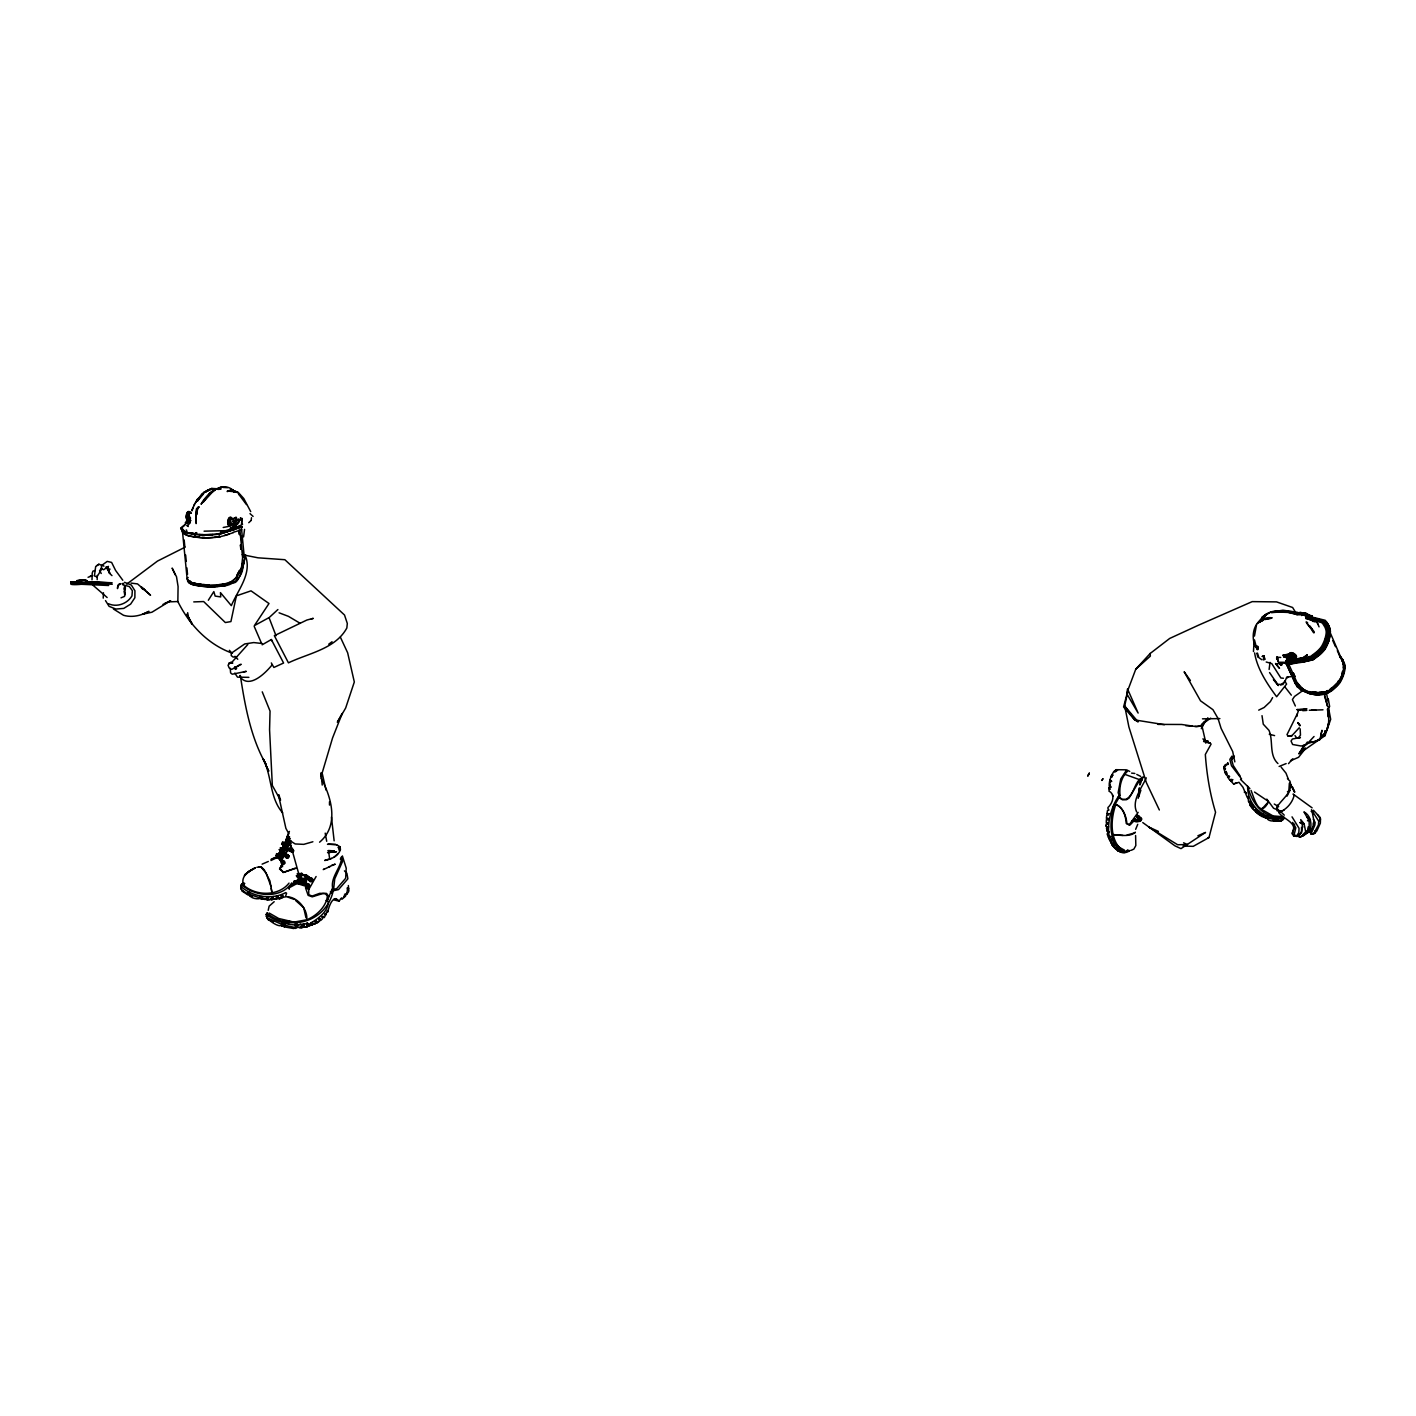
<?xml version="1.0" encoding="UTF-8"?>
<svg xmlns="http://www.w3.org/2000/svg" width="1416" height="1416" viewBox="0 0 1416 1416"><rect width="100%" height="100%" fill="white"/><g stroke="black" fill="none" stroke-linecap="round" stroke-linejoin="round"><path stroke-width="1.5" d="M1109.578 788.854L1108.94 791.101C1115.897 794.553 1112.392 803.438 1107.967 807.509C1107.082 808.766 1110.852 810.625 1107.507 810.412L1106.976 813.669L1108.392 813.775L1108.268 815.138L1106.763 815.085L1106.374 818.324L1108.091 818.377L1108.108 819.758L1107.878 818.377M1313.428 658.635L1313.092 657.891M1301.534 827.174L1301.534 831.227L1299.622 835.051L1293.746 836.254L1291.941 833.121C1299.109 823.068 1282.914 819.174 1278.807 812.448L1278.825 810.802M233.481 582.773C243.34 584.011 249.517 527.903 242.295 571.055C239.499 579.64 231.852 585.18 223.657 586.029M181.991 530.54L182.841 531A35.931 10.514 -5 0 0 186.416 532.859L187.337 533.089A46.87 13.717 -5 0 0 194.081 534.363L194.293 534.381A47.17 13.806 -5 0 0 203.355 535.213A35.931 10.514 -5 0 0 211.356 534.965L220.188 534.115L242.154 526.964L239.393 526.062L236.189 527.195M234.649 521.265L235.357 519.867L235.569 522.132M241.64 523.672L241.853 518.398L241.64 523.672L242.614 524.203L239.162 526.026M225.002 584.135L223.498 584.312L231.781 581.569L235.852 578.188L241.357 568.683L242.614 557.78L239.941 530.54M1280.772 685.061L1285.002 681.468L1286.719 677.096L1290.949 676.653M219.25 535.514L219.144 535.69M1263.833 815.988L1261.904 816.466L1261.479 815.333C1261.585 812.66 1264.346 814.023 1262.576 815.846L1265.745 818.324L1266.329 815.952L1267.993 816.023M288.386 837.883L285.961 839.423L286.315 849.671L290.209 851.211L292.864 850.237M1256.488 648.369L1256.523 646.422M232.401 653.254C207.692 644.404 189.319 624.615 177.85 601.535L178.08 586.525L176.504 576.737L172.132 568.082L175.265 574.861M1108.976 789.084L1110.073 789.261L1108.994 787.845L1110.321 784.623L1109.153 784.375L1109.56 781.685C1110.994 782.818 1111.684 779.809 1109.896 780.163L1111.224 775.986L1113.171 775.154L1111.949 774.729L1113.879 771.401L1117.79 769.844L1116.162 769.702L1115.737 771.118M1306.03 615.093L1306.472 615.376A6.938 4.106 18.5 0 1 1307.588 616.279A2.655 1.575 18.5 0 1 1308.065 617.907L1307.853 618.084A2.035 1.204 18.5 0 1 1306.154 618.137L1305.393 615.995A2.159 1.274 18.5 0 0 1304.065 615.146L1302.065 615.146M1129.154 851.105C1117.012 858.22 1114.445 838.414 1108.126 835.847C1104.604 832.484 1112.569 831.776 1107.312 831.528L1106.569 828.466C1111.613 827.67 1104.197 827.475 1106.25 824.041L1108.321 823.988L1108.179 822.625L1106.285 822.625L1106.338 819.758L1107.861 819.758M1257.727 649.749L1257.797 646.333L1257.868 649.236M293.926 883.195C294.316 886.628 297.307 878.858 294.687 881.212M284.51 843.139L285.218 842.166L284.793 843.193M1257.054 649.537L1257.142 646.103L1257.196 649.024M287.802 850.821L279.66 850.025L281.43 849.529L279.571 853.317L280.669 859.211L282.74 861.512M285.678 895.992L286.598 893.195M240.755 519.584L238.561 520.84M322.228 785.066L321.096 773.384M289.023 883.106C278.704 896.363 255.889 896.257 243.676 885.248L244.579 883.425L241.817 883.761L240.809 886.416C252.597 896.877 271.553 900.275 285.731 892.593M299.201 876.345L299.661 875.371L296.758 881.903L288.634 886.894L289.289 889.177L289.306 887.726L297.803 883.106L299.272 879.761M306.989 926.524L300.935 927.745L306.989 926.524L307.732 923.143M311.839 880.115L310.847 878.451L311.927 880.133M103.226 598.136L103.457 592.755M286.882 846.432L286.722 849.671L292.669 850.839M304.529 926.33L305.927 927.321C309.962 926.967 308.759 920.896 304.706 924.276C291.2 926.967 276.934 921.851 265.73 914.453L266.58 914.293M196.505 514.822L197.621 508.167M235.286 521.247L235.392 520.504M1137.455 817.333C1135.526 816.289 1141.101 816.749 1137.367 815.386L1136.605 816.82L1140.376 819.067M97.173 579.657L97.244 575.445M281.164 897.744L276.421 898.788L281.164 897.744L281.288 895.585M1141.19 780.694L1142.411 779.756L1139.597 780.358L1129.048 798.111L1126.481 799.704L1122.499 799.81L1118.109 796.978C1110.427 808.253 1107.153 824.643 1109.117 835.741L1109.454 836.98L1110.622 836.236M1254.629 652.9C1257.107 668.706 1267.214 684.034 1276.648 696.743L1286.595 684.07L1285.002 681.468M250.26 895.461L242.331 890.522L240.667 888.629L241.587 886.133M1138.588 794.818L1138.871 796.181M1138.712 795.102L1139.314 787.774M1313.287 822.944L1313.021 828.165L1311.074 830.856L1302.189 835.847M282.616 897.655L282.757 895.213M287.696 837.298L287.094 838.785L288.209 838.254M1289.374 783.119L1288.719 792.73L1287.073 796.093M288.032 842.874L288.262 839.546M1327.252 640.935L1328.81 640.634L1327.164 641.023M290.333 838.697L287.2 836.183L288.492 837.635M1138.765 794.305L1139.066 788.977M1314.862 831.05L1314.703 833.369L1311.004 834.077L1309.216 829.971M276.403 898.417L271.447 899.762L276.403 898.417L276.616 895.992L278.156 895.744L277.961 898.063M1327.925 639.519L1327.765 640.952L1328.81 640.634M125.404 587.463L124.537 596.384L121.015 597.835M341.699 857.052C341.203 867.866 330.689 876.557 332.583 887.903L327.308 900.682L328.335 902.187C327.662 913.886 314.458 920.453 308.369 924.79L307.042 925.179L308.369 924.79M1321.907 622.297L1324.845 626.969A33.347 23.382 -25.3 0 1 1326.155 631.147L1326.208 632.793A44.515 31.205 -25.3 0 1 1324.757 639.395L1324.703 639.572A44.515 31.205 -25.3 0 1 1321.712 646.156L1320.562 647.802A33.347 23.382 -25.3 0 1 1316.438 651.997L1310.791 656.298L1295.782 659.413M1311.446 809.704L1318.721 821.209L1318.42 824.926L1313.694 833.635M1299.587 686.247L1297.251 682.795L1303.021 689.096L1307.888 691.521L1322.066 692.884L1329.677 690.212L1339.501 680.6L1342.97 672.618L1344.085 664.918L1330.067 632.368M1336.332 685.255A34.497 24.178 -25.3 0 0 1337.925 683.486L1342.704 674.777L1344.669 665.768L1342.722 659.537L1339.501 655.643L1343.147 660.387M287.891 837.493L287.961 844.98L286.315 849.671L288.545 845.246M1254.452 636.12L1256.505 624.845M1257.514 653.201L1258.895 657.661L1261.904 659.785M280.138 853.565L281.43 849.529L282.51 857.848C281.164 863.176 274.739 851.529 278.492 854.662L276.492 853.618L284.687 863.176M1114.923 772.269L1115.312 770.339L1116.569 771.419L1115.259 770.463M1284.825 657.272C1282.648 655.413 1292.702 655.449 1297.463 660.599L1296.861 662.44L1292.33 658.334L1283.905 656.812L1291.303 659.555L1292.33 658.334M1298.472 613.535L1306.915 614.863L1311.818 617.801L1312.207 615.978L1300.313 612.278L1298.702 612.862M1136.889 816.908L1137.367 815.386M273.288 921.745L267.943 919.497L266.35 916.063L267.022 917.763C269.677 921.373 281.607 929.604 282.315 923.586L284.457 923.869M293.254 850.467L291.997 851.777M293.643 850.414L293.254 851.6M251.234 519.884L251.482 517.725M272.969 899.072L273.146 897.549L269.943 899.797L266.633 899.797L271.483 899.125M1283.604 818.714L1281.657 820.678L1274.418 820.572M235.162 525.531C242.189 522.911 239.339 513.601 234.578 524.203L233.941 529.655L231.976 529.549C231.286 526.522 238.808 516.398 238.578 520.203M196.612 514.716L197.638 508.556M1277.391 820.218L1277.763 819.386L1276.135 820.023C1273.957 822.271 1265.072 820.607 1267.426 816.501M303.962 923.887L303.537 927.215C305.537 923.427 301.378 922.719 301.891 926.896L299.325 927.94M271.677 897.567L273.235 896.452M243.57 536.912L244.543 529.389M1107.825 835.652L1108.126 835.847M1269.108 669.449L1270.046 662.387M125.121 592.879L124.803 594.968L124.024 591.003M195.496 536.027L195.532 535.974M295.307 923.462L295.59 927.622L293.714 928.542L284.138 926.843L285.767 922.418M194.842 535.797L195.32 535.319M230.224 668.387L230.613 672.919L232.242 674.211L246.26 671.361L243.499 671.927M268.208 910.311L269.146 906.151L274.191 901.709M287.696 857.901C290.457 853.742 287.147 858.361 287.714 855.264M249.729 892.027L247.676 893.496M268.031 899.125C269.925 896.24 265.907 895.885 266.527 898.948L261.341 899.284L260.119 896.47M1135.667 829.316L1137.738 824.307M261.341 899.284L262.19 898.487C263.765 895.885 260.119 895.939 260.385 898.293C257.606 899.744 248.278 898.098 249.446 893.195L247.871 892.381M242.702 566.966L243.464 563.072M1320.898 735.435L1321.96 730.284L1319.907 739.754L1307.623 743.559M298.086 875.672L297.236 877.283L297.944 875.973M1290.348 654.581L1291.091 653.466L1293.109 653.873M1297.109 709.558L1306.95 708.885L1297.888 710.407L1297.109 709.558L1298.561 710.106L1296.631 716.425L1297.233 713.965L1287.002 734.639L1288.277 736.143L1291.958 735.63L1299.251 727.736M262.208 898.47L266.527 898.948M228.472 583.091C236.065 580.1 241.446 571.108 242.525 563.232M306.529 881.938L305.555 887.85L308.139 895.372L312.228 896.841L322.883 893.514L325.591 893.708L327.361 896.24C326.158 907.656 314.83 916.665 306.759 919.763C308.281 906.718 291.271 890.399 279.218 899.337M1127.844 691.185L1124.693 706.053L1128.906 726.992L1146.411 782.712L1159.35 809.987M293.289 849.688C290.014 854.786 291.714 846.202 292.139 851.016M1314.597 657.75L1312.951 657.944L1313.765 658.458M281.979 925.798L282.935 921.568M285.112 843.334L282.492 842.237L281.625 844.29L291.218 845.653L287.501 844.786M310.033 880.398L303.59 875.265L296.422 875.849L297.732 876.752L296.988 876.097L302.068 875.654M1254.151 640.722L1253.461 651.555M311.095 881.018L311.856 880.416M312.086 879.495L311.555 881.23L309.608 880.186L311.29 878.84L312.263 879.69L305.803 874.734M288.05 839.281L286.545 838.538L287.2 836.183M295.165 928.471C297.537 928.542 299.183 923.179 296.121 923.887M1183.086 846.06L1193.228 846.343L1208.998 837.546L1215.565 812.253C1209.883 793.686 1206.697 773.986 1205.335 754.462L1211.158 743.966M1127.773 691.043L1123.578 706.991L1134.676 719.912L1138.145 721.894L1124.693 706.053L1134.676 719.912L1164.377 724.691M1321.393 735.931C1330.385 730.55 1329.146 717.983 1327.659 709.044L1329.642 706.513L1328.261 698.849M281.395 848.821L284.05 848.485L284.085 852.237L288.758 855.901L287.289 857.636L282.793 854.06L282.899 845.741L284.315 844.131L284.563 852.467L288.245 855.583L287.802 857.972A1.876 1.859 72.1 0 0 289.023 856.22L286.351 854.344A1.876 1.859 72 0 0 285.147 856.078L285.289 856.822A2.018 2 72.1 0 0 287.059 858.078L285.342 856.379M1137.968 816.005L1137.19 817.298L1140.163 818.607M1277.781 804.961L1277.126 810.819L1281.232 811.35L1278.807 812.448C1286.259 809.828 1292.348 802.978 1294.171 795.279L1293.091 794.057L1312.119 807.863M1296.667 662.334L1291.127 659.962M1291.303 659.555L1287.303 657.838M1326.597 730.762L1328.491 723.647C1327.465 731.807 1321.659 739.418 1313.729 741.984L1310.384 741.435M304.812 884.168L299.626 879.07L299.36 875.212L305.821 882.345L305.219 884.345L305.413 882.168L302.086 878.787M289.537 836.573L287.165 838.945M187.355 514.486L187.832 513.636A2.956 1.735 -82.1 0 1 188.77 512.273A2.106 1.239 -82.1 0 1 189.815 512.256L191.355 513.335L189.762 512.751A2.62 1.54 -82.1 0 0 187.886 511.742A3.398 2 -82.1 0 0 186.576 514.026A8.408 4.938 -82.1 0 0 186.186 515.884A4.124 2.425 -82.1 0 0 186.965 519.69A3.487 2.053 -82.1 0 0 189.567 518.681A2.195 1.292 -82.1 0 0 190.541 517.973M228.932 520.256L230.277 518.504M229.746 524.54L229.675 524.451A2.938 1.735 -82.1 0 1 229.25 521.885A7.222 4.248 -82.1 0 1 229.587 520.274L229.764 519.725M229.746 520.38L230.206 518.946M344.424 870.875L346.902 873.265L347.876 878.823L338.495 889.602L333.238 890.753C326.406 921.391 291.218 932.525 266.704 913.001L267.465 912.736M1138.145 798.305L1140.871 790.216M1291.392 658.475A2.195 1.292 18.5 0 1 1288.861 657.307L1283.763 656.882L1283.02 655.236L1289.427 653.909A2.62 1.558 18.5 0 1 1291.516 652.67A3.398 2.018 18.5 0 1 1294.259 653.75A8.408 4.974 18.5 0 1 1295.605 654.829A4.124 2.443 18.5 0 1 1296.206 657.555A3.487 2.071 18.5 0 1 1293.569 658.051M1294.454 662.086L1285.445 663.485L1286.153 660.546L1290.312 659.945M1285.445 663.485L1286.153 660.546M1283.02 655.236L1288.595 654.457M1301.64 615.553L1302.738 614.225A2.62 1.558 18.5 0 1 1304.826 612.986A3.398 2.018 18.5 0 1 1307.552 614.066A8.408 4.974 18.5 0 1 1308.915 615.146A4.124 2.443 18.5 0 1 1309.517 617.872A3.487 2.071 18.5 0 1 1307.517 618.438M1297.233 662.369L1286.719 664.847L1286.861 663.768M1304.136 614.314L1304.154 613.889M1288.808 664.547L1289.179 663.414M1292.312 658.263L1292.33 654.918A2.159 1.274 18.5 0 0 1291.02 654.05L1288.436 655.059M1290.666 654.599L1293.162 655.059A6.938 4.106 18.5 0 1 1294.277 655.962A2.655 1.575 18.5 0 1 1294.755 657.59L1294.543 657.75A2.035 1.204 18.5 0 1 1292.843 657.82L1293.056 657.042A2.035 1.204 18.5 0 0 1294.79 656.989L1295.021 656.812A2.655 1.575 18.5 0 0 1294.543 655.183A6.938 4.106 18.5 0 0 1293.428 654.298M1306.101 618.119L1305.64 615.234A2.159 1.274 18.5 0 0 1304.331 614.367L1302.49 615.004A2.62 1.558 18.5 0 1 1304.578 613.748A3.398 2.018 18.5 0 1 1307.304 614.827A8.408 4.974 18.5 0 1 1308.649 615.925A4.124 2.443 18.5 0 1 1309.269 618.633A3.487 2.071 18.5 0 1 1307.853 619.181M1301.552 689.645L1295.074 683.273L1285.763 662.529L1290.755 661.803M1311.216 693.521C1317.358 696.973 1329.128 694.336 1334.739 688.176A35.046 24.568 -25.3 0 0 1339.89 682.795A46.392 32.515 -25.3 0 0 1343.572 674.954L1343.625 674.759A46.392 32.515 -25.3 0 0 1345.2 666.936A34.639 24.284 -25.3 0 0 1344.05 662.423L1340.386 656.599M1328.668 641.448L1327.305 641.536M1341.713 673.786L1341.766 673.609A45.471 31.878 -25.3 0 0 1342.35 671.68M1343.111 674.954L1343.182 674.777A46.108 32.32 -25.3 0 0 1344.226 670.865M1292.489 834.254L1294.56 824.2M192.027 510.875L193.302 507.158M324.689 860.521C330.831 859.335 338.247 856.273 340.336 849.848L340.212 846.874L336.689 844.786M1290.967 660.529L1291.463 658.989M191.656 510.433L197.107 499.512L203.214 494.025L197.16 500.556L201.904 493.83L205.072 491.653M1304.402 744.674L1298.985 753.701L1325.004 735.683L1330.686 719.31L1328.314 706.779M188.31 517.778L185.39 522.929L187.124 523.318L189.018 517.884M1139.862 784.73L1140.623 782.676L1139.083 781.278L1140.924 781.243M1139.986 784.73L1140.712 782.676M1127.897 849.777L1124.817 852.467L1121.879 852.538L1118.003 850.821L1117.843 849.37M1140.446 821.156L1136.977 821.864C1130.711 821.722 1136.375 816.413 1135.933 820.501C1131.331 821.386 1134.57 816.997 1137.756 820.749L1141.721 818.89M1133.809 820.307L1134.145 818.855M297.449 876.61L298.28 875.088M298.298 876.982L296.422 875.849M298.688 874.522L297.749 873.991L302.351 873.619M1128.287 689.061L1135.756 669.219L1150.146 653.502L1169.705 638.439L1198.644 625.129L1252.204 601.623L1276.524 601.889L1292.631 607.499L1295.994 613.075M1305.818 616.19L1307.145 614.172M299.555 876.345L299.36 875.212L299.944 879.194L305.219 884.345M1088.408 774.8L1089.329 773.189L1087.877 775.95L1089.329 773.189M1225.53 766.215L1223.849 768.198L1225.141 772.87L1227.3 774.269M1202.874 725.665L1201.281 728.727M286.793 844.025L278.545 856.857L270.969 860.521M1140.553 819.528L1136.8 821.369L1133.774 819.864M241.251 571.533L242.313 568.913M1292.79 657.803L1292.082 655.679A2.159 1.274 18.5 0 0 1290.755 654.829L1289.179 654.688A2.62 1.558 18.5 0 1 1291.268 653.431A3.398 2.018 18.5 0 1 1293.994 654.511A8.408 4.974 18.5 0 1 1295.339 655.608A4.124 2.443 18.5 0 1 1295.959 658.316A3.487 2.071 18.5 0 1 1293.304 658.829M1120.64 851.299L1122.003 850.609C1107.383 840.803 1110.339 819.457 1113.967 804.589L1115.808 804.5C1110.622 819.368 1109.507 838.962 1122.003 850.609L1124.693 851.6L1130.233 850.485M1293.02 661.626L1293.428 660.599M1326.155 644.528L1326.562 643.572M284.315 844.131L283.271 854.308L287.289 857.636L286.386 857.069M193.921 505.3L194.381 504.255M234.578 524.203L236.366 526.823L233.941 529.69L234.578 528.292M287.979 856.202L286.988 857.441L286.74 855.317M1304.154 614.296L1305.481 613.995M239.57 570.312L237.091 575.002L239.746 570.383M1127.331 771.437C1121.153 777.242 1118.994 787.367 1120.091 795.526L1118.764 796.518L1121.915 799.261L1125.968 799.279C1134.977 794.677 1133.756 781.26 1143.119 776.942M190.204 512.964L189.602 513.548A2.159 1.274 -82.1 0 0 189.124 515.105L190.363 518.769A3.487 2.053 -82.1 0 1 187.779 519.796A4.124 2.425 -82.1 0 1 186.983 516.008A7.222 4.248 -82.1 0 1 187.195 514.397L188.505 512.663L188.328 514.079M236.596 519.884L232.613 521.3L236.596 519.884L236.366 517.46L232.932 519.106L231.339 518.521A2.62 1.54 -82.1 0 0 229.445 517.513A3.398 2 -82.1 0 0 228.153 519.796A8.408 4.938 -82.1 0 0 227.764 521.654A4.124 2.425 -82.1 0 0 228.542 525.46A3.487 2.053 -82.1 0 0 231.144 524.451L231.18 524.327A2.195 1.292 -82.1 0 0 232.348 523.371M233.428 521.407L233.481 522.044A2.195 1.292 -82.1 0 1 232.047 524.451L231.941 524.557A3.487 2.053 -82.1 0 1 229.357 525.566A4.124 2.425 -82.1 0 1 228.56 521.778A8.408 4.938 -82.1 0 1 228.967 519.902A3.398 2 -82.1 0 1 230.259 517.636A2.62 1.54 -82.1 0 1 232.136 518.645L232.932 519.106M311.237 881.177L311.768 879.177M297.838 875L297.325 876.309M1119.472 796.854L1115.224 804.058C1123.065 807.226 1126.251 815.899 1126.924 823.74L1129.083 824.979L1138.128 812.377M187.514 513.973L188.824 513.194M229.091 519.743L232.153 518.628L230.366 518.557M330.37 891.779L331.132 892.399L333.734 888.133L334.725 878.858L342.424 861.742L342.371 855.919L346.23 868.203L345.646 878.309L336.778 888.54L332.3 889.921L331.733 893.195M279.943 850.237L281.306 850.874M296.033 868.274L283.642 872.309L280.049 868.84L282.28 864.132M277.394 855.317L279.111 853.122L285.271 853.99L284.12 855.618L277.394 855.317L283.554 855.317L285.271 853.99L280.74 853.423M277.961 855.583L279.571 853.317M280.049 868.84L282.421 863.902L281.572 860.078L288.085 849.848M287.784 841.069L284.138 848.432L283.696 843.812M1261.904 816.466L1259.62 815.085L1259.125 811.368M298.564 873.176L287.784 834.661L289.43 831.404M285.731 856.698L285.855 856.645M1260.753 814.076L1258.612 814.43L1258.7 812.147L1259.638 812.855M240.773 886.611L241.357 887.708M1138.004 816.076L1139.101 817.12M301.874 873.442L297.165 873.743L298.05 875.46M304.157 880.469L306.953 879.619L307.892 877.814L301.519 880.964L294.528 881.389L295.749 882.433M1324.757 647.413L1325.252 646.457M1247.885 797.757L1247.921 796.411L1248.54 801.421L1250.417 801.739M340.318 859.158L341.398 856.963M282.209 848.963L281.094 848.149M1258.612 814.43L1256.523 812.589L1256.027 808.837L1255.603 811.704L1257.727 811.492M1272.595 697.61L1270.347 701.646L1264.116 707.504L1258.7 710.142M337.291 722.213L342.212 713.469L332.548 737.984L321.131 776.428L320.812 773.065M316.104 876.522L308.723 889.567L308.759 894.682L312.122 896.08L319.662 893.337L326.547 893.408L328.583 896.204L327.308 900.682L326.123 900.434M309.697 879.973L311.609 881.018M337.911 721.399L345.663 708L354.319 681.981L347.646 652.776L340.371 637.147M282.404 861.884L283.395 863.335L282.988 861.601M1292.295 657.697L1293.056 657.042A2.319 1.381 18.5 0 0 1295.003 657.148L1295.286 656.918A2.938 1.735 18.5 0 0 1294.737 655.112M1252.558 805.173L1249.974 805.014L1251.001 803.403L1250.593 805.934L1252.098 808.412L1253.054 806.589M1255.603 811.704L1253.018 808.943L1253.921 807.439M1240.133 776.039L1233.247 765.525L1231.601 759.613L1233.354 756.693M1113.489 845.051L1112.799 844.184L1113.896 844.538M292.528 849.582L287.466 848.202L291.802 849.423M1134.57 820.271L1130.074 824.944L1126.251 823.404C1125.649 816.058 1123.401 807.474 1115.808 804.5M1278.807 812.448L1283.993 810.147M1146.287 777.862C1141.738 787.986 1131.402 800.589 1136.659 811.987M1137.738 817.298L1137.083 816.413M208.329 600.26L213.834 591.605L215.143 596.083L220.719 596.933L220.453 592.614L231.339 605.659C237.658 590.437 251.747 574.276 245.818 556.966L242.225 554.683M199.32 498.131L197.479 501.016L204.205 492.786M189.443 513.105L188.806 513.424A2.159 1.274 -82.1 0 0 188.328 514.981L188.753 518.061A2.035 1.204 -82.1 0 1 187.638 518.504L187.461 518.398A2.655 1.558 -82.1 0 1 187.018 516.026A8.408 4.938 -82.1 0 1 187.39 514.132A3.398 2 -82.1 0 1 188.682 511.866A2.62 1.54 -82.1 0 1 190.558 512.875L188.487 513.707M186.859 516.008A2.938 1.735 -82.1 0 0 187.301 518.575L187.567 518.787A2.319 1.363 -82.1 0 0 188.859 518.274L188.788 518.026M190.098 518.61L189.903 518.911A3.027 1.788 -82.1 0 1 187.939 519.389L187.797 519.23A3.646 2.142 -82.1 0 1 187.248 516.043A7.947 4.673 -82.1 0 1 187.638 514.274M231.251 524.327L230.666 524.575A3.027 1.788 -82.1 0 1 228.702 525.053L228.578 524.894A3.646 2.142 -82.1 0 1 228.029 521.707A7.947 4.673 -82.1 0 1 228.401 519.938L228.596 519.283A2.956 1.735 -82.1 0 1 229.551 517.937A2.106 1.239 -82.1 0 1 230.578 517.92L231.268 519.159M230.011 524.38A2.035 1.204 -82.1 0 0 231.144 523.938L230.702 520.876A2.159 1.274 -82.1 0 1 231.18 519.318L231.18 518.663M229.41 521.92A2.655 1.558 -82.1 0 0 229.799 524.239L229.958 524.663A2.319 1.363 -82.1 0 0 231.233 524.168L231.481 524.681A3.027 1.788 -82.1 0 1 229.516 525.159L229.374 525A3.646 2.142 -82.1 0 1 228.826 521.814A7.947 4.673 -82.1 0 1 229.215 520.044L229.41 519.406A2.956 1.735 -82.1 0 1 230.348 518.044A2.106 1.239 -82.1 0 1 231.392 518.026L230.295 519.176A2.159 1.274 -82.1 0 0 229.905 520.752L230.861 524.256M1306.366 617.535L1306.278 617.5A2.319 1.381 18.5 0 0 1308.313 617.465L1308.579 617.234M1250.487 806.093L1251.779 806.129M1232.008 756.073L1229.831 759.383L1231.495 765.755L1241.567 778.906M304.139 884.788L294.103 882.593L295.307 883.85L293.395 882.38L308.44 887.053C312.37 883.071 298.068 882.557 296.457 881.389L297.608 879.655L307.52 877.566M1248.54 801.421L1249.708 801.474L1249.974 805.014M206.099 498.184L203.249 502.096L213.197 491.228M283.873 844.715L281.625 844.29M1225.548 768.835C1222.026 768.339 1225.831 762.286 1226.752 765.224M281.023 849.848L280.049 851.193L280.899 850.627M296.457 881.389L297.997 879.832M344.513 894.275L347.062 893.974L348.708 891.584L348.389 887.637L346.973 888.186M230.065 519.477L231.02 518.875M1312.03 828.502L1313.871 825.864L1313.889 820.714L1311.995 810.802L1311.11 811.333M287.731 857.866L289.023 856.22L287.377 854.999M1112.003 844.679C1115.666 841.741 1114.799 847.193 1112.003 844.679C1112.834 846.626 1119.153 852.981 1119.985 850.485M237.552 577.994L236.808 579.038L237.375 577.923M286.899 838.644L284.28 845.618L277.023 856.574L271.022 859.388M195.373 502.822L197.373 499.99M1258.895 622.527L1266.541 614.509L1262.541 618.119L1264.523 615.695L1269.763 612.721M280.74 850.308L279.041 849.635L287.271 850.609L288.351 849.211L280.067 847.989L281.89 848.945M1307.393 742.002L1298.985 753.701L1305.216 748.108M219.445 584.596C227.126 584.118 213.71 584.967 217.958 584.843M290.209 851.211L291.342 849.494M291.749 882.894C281.076 899.16 255.057 896.859 241.835 884.911L241.817 883.761L244.579 883.425M1225.07 765.525L1223.902 767.083M1228.468 763.348L1226.433 764.41M1305.552 748.374L1298.578 757.277L1290.542 760.817L1292.808 758.764M280.669 859.211L281.943 857.547L280.917 849.193M1285.374 681.928L1285.215 680.795L1282.772 684.707M190.948 520.504L187.124 523.318M236.242 524.132L238.437 521.3M291.448 851.671C292.174 850.255 289.572 851.671 292.28 849.246M284.103 847.529L276.014 857.707L277.678 857.689M1200.998 726.567L1207.954 717.965L1201.777 726.833L1204.892 721.594L1202.095 726.479L1205.83 742.798L1207.901 741.099L1203.6 741.559M1228.858 777.65L1225.778 774.251L1226.946 772.817M1231.601 759.613L1234.398 756.144M1322.031 648.103L1322.739 647.236A45.471 31.878 -25.3 0 0 1326.35 639.572L1326.403 639.377A45.471 31.878 -25.3 0 0 1327.943 631.731L1327.819 630.846A34.497 24.178 -25.3 0 0 1326.456 626.527L1323.394 621.836L1309.942 618.597M1140.977 818.413L1136.605 820.165L1140.358 819.351M285.289 925.604L284.138 926.843M1318.721 821.209L1320.491 819.103L1320.101 817.386L1313.428 810.253M1299.87 725.895L1297.959 722.62L1300.224 725.258M1225.141 772.87L1226.38 771.455M287.147 856.007L287.926 855.937M1288.507 763.631L1291.374 760.392M1107.33 831.387L1108.285 831.104M281.926 926.33L283.607 924.754M1157.934 724.39L1181.687 724.479L1196.662 726.691L1200.325 726.072L1204.538 721.399M272.208 664.759C265.907 672.565 249.712 689.185 240.189 677.114L239.87 675.556M284.014 921.816L282.439 923.515L284.421 923.852M1140.5 817.528L1139.615 818.501L1140.977 820.041L1139.225 818.076M75.898 582.011L71.048 581.799L70.942 584.1A8.195 0.991 -4.2 0 0 79.225 584.472A8.195 0.991 -4.2 0 0 87.279 582.879A8.195 0.991 -4.2 0 0 79.013 582.507L76.907 582.702L76.747 580.684L78.853 580.525A8.195 0.991 -4.2 0 1 86.889 581.126M319.574 842.201C339.415 825.581 331.627 797.403 320.919 777.897M1112.25 844.325L1112.268 842.839M1227.583 777.313L1228.752 776.127L1228.398 778.411L1230.132 780.269L1231.088 779.225A18.39 14.886 59.6 0 1 1231.885 780.181L1230.929 781.136L1233.601 783.986L1238.965 782.305L1242.965 787.243L1247.319 797.527M1333.093 687.875L1337.412 683.379M337.645 853.954L333.999 857.335M1257.868 657.201L1256.806 653.201M290.97 851.388L291.094 850.237M347.062 893.974L346.885 892.593L345.486 896.24L344.566 897.071L344.336 895.673L343.663 897.886L341.929 899.231L341.858 897.85L340.796 898.594L339.15 901.213C332.937 893.301 328.547 907.621 327.786 912.063L327.45 910.488L325.715 915.161L325.503 913.391L324.813 914.187L325.025 916.117C323.291 920.931 321.839 912.824 322.352 918.984L320.352 920.612C320.883 916.878 317.998 918.595 319.273 921.444L316.034 923.143L317.91 922.489M198.187 499.105L200.488 496.786M289.395 848.45L291.271 846.556M1117.543 849.158L1119.348 847.334L1116.693 844.449M283.094 922.559L283.005 920.559L293.962 922.117L306.759 919.763M1118.109 796.978L1120.091 795.526M1268.099 802.536C1259.267 819.138 1253.957 797.42 1251.054 790.447M1267.993 802.359L1261.514 809.35L1273.037 815.917L1282.684 816.696M248.756 522.699L251.092 520.522M277.89 609.553L269.27 617.482L254.384 625.624L268.987 603.517L251.021 590.844L236.384 595.87L230.914 621.589L225.339 622.544L203.656 601.552L193.762 601.906M1267.816 816.466L1266.152 816.395L1268.258 817.032M1318.703 654.511L1319.623 653.661M190.629 581.905C196.081 584.295 183.354 580.224 188.169 577.498M1135.756 669.219L1150.358 656.104L1150.146 653.502M1109.719 839.741L1108.321 836.962L1109.666 839.688M1286.79 678.122L1288.33 676.972M88.058 577.268L92.642 575.746L90.358 575.905M1317.765 652.44L1311.57 657.112L1285.94 661.697M328.211 850.68L329.131 851.423M232.56 582.507L233.357 581.834L222.524 585.781M339.698 847.352L338.336 847.37L339.238 850.414M184.841 525.106L180.752 528.646L182.044 530.434M187.16 525.849L190.275 522.805M1306.331 831.829L1309.234 828.307L1309.127 820.944L1303.959 811.881C1310.331 815.262 1311.889 822.908 1310.402 829.475L1302.95 835.564M322.14 917.037L323.06 916.294M1134.942 832.803L1127.03 835.033M1295.197 835.068L1293.746 836.254L1295.817 827.794L1292.631 822.413M1332.173 687.503L1330.12 689.114M1331.323 689.362L1332.863 687.751M1331.677 689.486L1332.686 688.654M1265.745 818.324L1267.993 817.457M197.974 508.079L199.143 507.14M240.348 664.334L234.1 668.334M186.983 522.858L180.699 528.097L182.788 530.469A35.931 10.514 -5 0 0 186.363 532.327A47.17 13.806 -5 0 0 194.027 533.814L194.24 533.85A46.87 13.717 -5 0 0 202.046 534.611L203.302 534.682A35.542 10.408 -5 0 0 209.94 534.505L220.082 533.814A204.453 59.844 -5 0 0 233.286 529.69L237.941 527.903M1315.676 656.971L1316.721 656.157M1329.235 690.937L1331.837 688.583M103.952 566.117L98.89 564.241L95.686 566.506L94.43 575.958L96.961 576.896L102.147 568.347L100.217 569.657M305.927 927.321L306.9 926.577M1139.597 780.358L1143.296 777.543M1295.605 659.06L1303.517 657.52L1307.18 654.705M1307.34 655.077L1303.517 657.52M1262.966 617.659L1265.054 616.084M1264.523 615.695L1266.63 614.225L1261.957 617.695L1266.948 613.889M235.357 669.396L236.649 668.44M1116.162 769.702L1125.525 769.808M1139.862 817.899L1136.588 820.342L1131.986 820.855M1136.942 820.643L1141.243 818.802M1330.633 690.282L1327.465 692.513M328.724 644.192L332.052 641.749M307.343 878.203L305.148 884.434L308.723 889.567L305.75 886.912M1202.166 724.125L1210.715 718.16M1327.235 692.3L1329.677 690.212M323.237 869.636L324.317 868.858M323.839 869.371L329.946 866.504L328.972 866.84M96.943 565.55L98.89 564.241M247.782 644.528L231.162 663.077M1326.703 691.132L1327.606 690.548M1326.934 691.344L1327.925 690.689M1311.074 694.353L1301.357 690.229L1311.021 694.106L1317.818 694.778L1327.907 692.937L1334.368 688.07A34.71 24.337 -25.3 0 0 1339.465 682.742A46.108 32.32 -25.3 0 0 1342.775 675.928M1306.118 618.314A2.319 1.381 18.5 0 0 1308.048 618.243L1308.331 618.013A2.938 1.735 18.5 0 0 1307.8 616.208M1280.524 820.66L1283.215 819.652M327.538 852.697L335.804 851.724M203.373 584.613L209.037 585.038L197.709 584.047L202.01 584.631M188.912 512.893L190.257 512.946M288.634 886.894L293.59 883.743M1248.965 802.642L1250.009 802.73M126.661 584.171L157.53 561.055L185.248 547.107M1302.401 822.767L1300.295 822.749L1304.083 823.793L1305.694 831.741L1300.755 837.068L1296.737 836.13L1301.587 832.732L1302.118 827.599M255.322 867.813L247.782 872.238L255.322 867.813C248.561 870.716 240.101 876.752 243.676 885.248M256.862 867.282L261.128 866.769L264.296 869.884L269.907 880.858L271.961 892.558L271.235 888.487M1111.79 839.635L1109.471 839.971C1115.861 839.033 1107.17 842.892 1112.498 839.617M262.137 644.811L271.341 639.536L283.589 663.024L273.89 667.449L271.323 662.936M1302.755 690.619L1294.543 696.442L1292.401 699.575L1295.357 706M215.356 490.025L208.984 494.272L201.09 504.22C205.869 494.591 222.825 479.263 234.153 491.264L232.56 489.777L234.897 492.095L232.737 490.219L236.578 491.936L227.356 491.033L232.065 490.219L238.118 492.255L243.782 498.538L250.721 511.636M268.297 861.477L262.119 864.149M1286.135 763.578L1279.126 766.463M205.851 491.865L210.878 489.44M1258.983 622.297L1263.391 619.942M320.193 918.648L319.078 919.267M205.232 492.166L211.904 488.449L220.471 488.927L217.268 488.626M120.466 584.082L117.864 585.516C117.457 593.746 116.395 582.666 120.962 583.711M329.963 866.539L331.84 865.388M327.485 844.325L335.557 844.29M1304.154 613.889L1304.791 613.925A2.956 1.752 18.5 0 1 1306.49 614.65L1307.039 615.004A7.947 4.691 18.5 0 1 1308.313 616.031A3.646 2.159 18.5 0 1 1308.968 618.279L1308.88 618.42A3.027 1.788 18.5 0 1 1307.658 618.88M240.844 885.159L243.605 883.885L241.817 883.761M316.706 922.79C317.379 919.002 314.264 921.179 315.449 923.621L308.847 925.798M269.182 913.055L278.686 918.488L293.962 922.117M1260.116 621.783L1262.789 620.491M194.134 533.832L196.328 532.788M232.136 518.982L236.366 517.46M187.514 580.861L188.877 582.79A35.046 10.266 -5 0 0 192.364 584.596A46.392 13.576 -5 0 0 199.886 586.065L200.842 585.658A45.471 13.31 -5 0 0 209.639 586.472L210.825 586.472A34.497 10.089 -5 0 0 217.179 586.242L219.958 585.888M281.536 862.185L282.156 864.025L279.536 868.999L283.642 872.309M164.946 603.34L170.663 600.667L151.954 612.208L142.485 614.243L148.999 611.34C141.264 615.588 132.184 617.818 123.528 615.287L113.422 609.004M1131.172 850.326L1133.862 849.104L1135.827 845.547L1135.597 835.511M162.999 604.384L166.769 602.72M338.336 847.37L340.212 846.874L340.353 849.972M1197.883 835.776L1205.529 832.431L1180.979 848.626L1174.961 845.848L1142.765 822.572M193.39 582.967L196.098 583.551L192.204 582.879M1233.601 783.986L1236.965 782.676M347.221 889.655L348.637 888.876M346.885 891.16L348.637 890.399M1313.092 814.395L1313.074 812.377M316.635 921.515L315.361 922.046M272.297 858.893L273.571 858.397M1287.445 791.65L1290.295 790.553M283.165 872.539L295.271 868.132M233.551 527.141L230.171 528.115L235.162 526.54M1296.295 836.537L1298.861 832.502L1299.038 828.289L1292.029 816.855M312.476 923.073L311.201 922.559L311.255 925.091L308.299 926.188M312.511 923.798L310.635 924.011M216.86 489.246L220.294 488.007M1140.128 819.758L1141.721 819.174M1139.119 816.076C1135.774 813.297 1136.375 819.404 1137.968 817.315M311.29 619.058L313.272 618.35L306.883 620.031L274.35 635.678L288.439 662.847C308.44 653.201 335.415 649.059 346.849 627.978L347.309 623.465L344.513 615.022L284.864 559.709L258.013 557.815L242.897 554.807M1299.339 836.927L1303.216 835.953L1307.233 832.785L1308.207 826.838M236.242 527.726L242.154 526.964M239.357 534.505L238.95 530.31L240.03 530.504M237.304 528.186L242.101 526.433M241.729 529.761L232.914 532.398M311.255 924.825L315.449 923.621M204.081 531.177L225.657 530.664L232.047 528.611M229.268 530.062L232.1 529.141M233.693 529.336L218.347 533.779M229.286 534.133L224.772 535.407L233.41 532.646M331.362 858.415L324.919 860.326M223.569 531.867L225.657 530.664M227.25 491.582L228.188 491.299M229.374 530.752L220.135 533.567M189.709 581.728L187.124 578.755L182.487 531.478L183.284 532.628M1108.994 787.845L1111.188 787.172M218.861 537.036L224.914 535.496M95.102 570.506L92.943 571.126L92.217 573.144L92.005 579.817M312.883 841.759L303.75 844.361L295.183 843.954L289.501 840.325L287.784 834.661M1297.888 710.407L1301.216 709.505M1307.446 820.784L1310.437 819.952L1307.039 817.014M1279.25 811.881L1281.232 811.35L1278.79 811.032L1276.595 807.793C1281.232 799.19 1293.445 792.606 1290.011 781.243L1287.445 778.588M334.123 899.107L336.034 898.594M236.49 527.106L237.534 526.911M1263.019 817.014L1264.577 816.342M1230.132 780.269L1232.858 779.561M1230.929 781.136L1232.504 780.8M1108.463 832.75L1107.861 831.475M1264.86 619.553L1270.931 618.385M282.722 895.726L281.253 896.098M310.21 925.25L312.033 924.79M305.927 878.292L300.298 879.371M1271.161 612.137L1282.967 610.207L1298.012 612.438M1271.568 612.597L1286.047 611.57L1297.658 614.332C1286.542 610.154 1270.595 607.836 1261.957 617.695L1263.054 616.42L1257.373 623.394L1263.638 619.482L1272.17 617.818C1254.93 615.677 1249.461 634.669 1255.726 647.342M1136.605 820.165L1139.88 819.386M122.732 583.958C125.493 583.64 121.44 582.365 122.767 584.755M309.608 880.186L311.555 881.23M1330.102 632.687A35.046 24.568 -25.3 0 1 1330.244 633.607A46.392 32.515 -25.3 0 1 1324.951 649.378A35.046 24.568 -25.3 0 1 1319.783 654.847L1313.163 659.821L1302.437 662.192L1312.951 659.608L1319.411 654.741A34.71 24.337 -25.3 0 0 1324.509 649.413A46.108 32.32 -25.3 0 0 1328.155 641.643L1328.226 641.448A46.108 32.32 -25.3 0 0 1329.783 633.678A34.285 24.037 -25.3 0 0 1329.465 631.855M1301.711 688.017C1308.242 694.052 1319.977 694.654 1327.376 691.769M1141.331 820.501L1137.933 821.262L1134.181 819.28M252.42 896.098L249.605 895.815M1301.198 659.13L1311.34 656.9L1317.411 652.334A34.196 23.984 -25.3 0 0 1321.641 648.032L1322.332 647.183A45.188 31.665 -25.3 0 0 1325.889 639.572L1325.96 639.377A45.188 31.665 -25.3 0 0 1327.482 631.784L1327.358 630.934A34.196 23.984 -25.3 0 0 1326.013 626.633L1323.04 622.049L1309.729 618.863M1292.135 659.467L1288.064 660.316L1292.436 659.821M223.215 527.478L228.277 526.504M1296.1 660.9L1312.013 657.537L1318.491 652.67A34.71 24.337 -25.3 0 0 1323.588 647.342A46.108 32.32 -25.3 0 0 1327.235 639.572L1327.288 639.377A46.108 32.32 -25.3 0 0 1328.845 631.607A34.71 24.337 -25.3 0 0 1327.341 626.279L1324.137 621.412L1310.455 618.084M1296.1 661.414L1312.597 657.927L1319.553 652.723A35.931 25.187 -25.3 0 0 1324.845 647.183M1296.26 661.785L1312.774 658.298L1319.73 653.095A35.931 25.187 -25.3 0 0 1325.004 647.555L1325.606 646.51A46.87 32.851 -25.3 0 0 1328.757 639.572L1328.65 639.005A46.87 32.851 -25.3 0 0 1330.173 632.067L1330.261 631.023A35.542 24.904 -25.3 0 0 1329.075 626.385L1328.686 625.5M1302.437 662.192L1286.702 664.6M1308.065 616.774L1312.207 615.995L1307.782 617.801L1311.818 617.801M1271.037 612.349L1275.48 611.553M1284.029 817.244C1263.497 819.315 1252.08 803.686 1247.638 786.216C1247.142 805.739 1265.037 820.997 1284.047 818.696L1283.887 817.722M1270.736 612.385L1285.817 611.747L1297.534 614.774L1293.286 613.163M303.59 875.265L306.121 874.822L310.6 878.185M278.067 896.841L276.527 897.107M1294.366 661.449L1285.763 662.529M1294.295 661.715L1285.285 663.13M1295.941 660.387L1285.958 661.945L1295.321 682.671M1207.972 837.706L1208.998 837.546M228.295 490.733L231.304 490.255M1295.003 661.98L1277.073 663.75M1314.048 736.497L1306.348 744.71L1301.145 746.02L1292.631 744.497L1291.038 741.046L1292.419 738.993L1300.419 737.559L1298.242 737.948L1300.472 735.17L1300.171 728.833M1259.62 815.085L1261.727 814.766M1295.127 683.255L1297.605 687.238L1285.799 662.776M1286.312 660.918L1290.489 660.298M1286.896 664.015L1291.516 663.343M211.922 489.033L219.179 489.37L216.365 488.785M1323.571 692.123L1318.65 692.636M1323.482 691.875L1319.287 692.424M1205.618 741.418L1210.184 743.081L1205.618 741.418L1207.901 741.099L1207.282 742.462L1208.361 742.692L1202.963 738.833L1205.83 742.798M1119.49 851.6L1119.153 850.52M220.347 536.735L214.701 537.46M225.144 585.728L216.772 586.649M1108.657 826.838L1106.48 827.103L1106.215 825.847M295.59 927.622L284.156 925.126M297.13 927.445L301.891 926.896M216.913 533.938L218.648 533.867M222.365 584.065L223.728 583.905M222.1 584.472L223.586 584.188M223.976 585.498L215.427 586.737A34.639 10.142 -5 0 1 208.984 586.897A46.392 13.576 -5 0 1 200.081 586.082M1108.48 837.086L1109.117 835.741M217.728 536.77L215.037 537.036M217.568 537.053L211.975 537.655A35.046 10.266 -5 0 1 204.169 537.903A46.392 13.576 -5 0 1 187.673 535.62A35.046 10.266 -5 0 1 184.08 533.779L182.08 531.531M222.365 586.047L219.622 586.312M236.738 656.688L233.091 657.042L231.18 655.519L231.41 653.148L244.685 643.961L253.712 642.563L262.314 643.537M1256.523 812.589L1258.629 812.377M221.002 531.637L225.71 531.195M77.42 580.649L78.853 580.383A7.877 0.938 -4.2 0 1 85.81 581.286M75.738 582.065L77.632 581.764M1219.884 718.602L1202.485 718.832M1113.047 834.732C1119.808 835.157 1130.764 837.157 1135.349 832.148M1279.427 610.986L1293.994 611.8M217.214 489.228L221.126 488.927M213.037 534.522L210.329 534.699A34.639 10.142 -5 0 1 203.886 534.859A46.392 13.576 -5 0 1 199.267 534.54M213.462 537.425L210.789 537.602A34.285 10.036 -5 0 1 204.4 537.761A46.108 13.487 -5 0 1 195.585 536.947L196.151 536.682M296.882 881.442L301.927 881.124M1194.927 726.39L1200.325 726.072M76.11 581.994C72.906 586.95 89.951 581.126 76.907 582.702M216.754 584.808L208.807 585.18M283.766 844.396L282.297 844.573L286.386 844.52M302.245 925.356L303.874 925.268L300.192 923.816M334.194 851.759L328.671 852.007L329.468 857.53M1322.987 709.805L1309.287 710.266M1275.781 611.995L1289.728 612.473M168.663 601.871L177.85 601.535M268.261 897.779L266.774 897.797M1311.535 710.212L1315.783 710.071M291.254 849.759L292.581 849.724M1304.685 613.73L1306.419 614.19M1291.374 653.413L1293.587 654.192M288.581 921.444L283.005 920.559M1327.943 640.386L1327.181 640.421M223.126 487.44L227.551 487.688M1106.976 813.669L1109.507 813.669M1298.366 614.774L1301.888 614.774M1325.234 639.112L1328.633 639.112M1281.816 684.424L1277.48 684.353L1273.444 679.503L1278.453 685.574L1269.55 672.547M268.615 919.267L267.943 919.497M328.972 851.547L336.565 851.919M1341.908 676.742L1341.465 676.724A45.471 31.878 -25.3 0 0 1341.89 675.928M328.441 850.538L334.318 850.892L328.459 850.697L328.494 852.096M76.747 580.684L81.88 580.861M86.925 581.675L112.147 582.79M109.758 582.843L88.854 581.905L99.332 582.649M87.031 583.162L112.253 584.277M71.207 583.817L76.039 584.047M81.332 584.277L108.66 585.498M328.176 844.06L336.707 844.892M1185.865 725.735L1192.307 726.036M204.842 537.478L202.577 537.337M1122.976 835.387L1113.188 834.573M286.014 842.662L283.678 842.591M1277.745 657.272L1280.737 657.449M1313.464 692.088L1316.066 692.265M1316.137 692.513L1312.685 691.893M295.856 925.958L297.449 926.064L295.041 925.515M248.88 677.344L237.481 677.149L234.808 673.096M1340.474 679.662L1340.049 679.645A45.471 31.878 -25.3 0 0 1340.687 678.813M282.492 842.237L291.041 843.334M260.863 897.071L261.695 897.16M1281.232 811.35L1273.568 808.235L1266.789 799.12M231.994 524.433L230.029 524.185M1283.409 678.246L1280.878 678.016L1271.603 663.378M198.222 536.947L199.284 537.053M1131.579 773.118L1134.835 773.472M1276.276 821.103L1281.303 820.891M1106.569 828.466L1107.135 830.307M131.033 583.109L137.529 583.905L150.556 595.233L141.193 586.879L144.874 589.87L141.582 588.277M231.162 523.92L230.33 523.832A2.035 1.204 -82.1 0 1 229.215 524.274L229.038 524.168A2.655 1.558 -82.1 0 1 228.596 521.796M231.286 524.079L230.436 524.044A2.319 1.363 -82.1 0 1 229.144 524.557L228.879 524.345A2.938 1.735 -82.1 0 1 228.436 521.778A7.222 4.248 -82.1 0 1 228.773 520.168M188.452 518.415L190.417 518.663M201.037 585.516L201.231 585.534A45.188 13.222 -5 0 0 209.869 586.33L211.019 586.33A34.196 10.018 -5 0 0 217.321 586.1M200.948 585.675L200.753 585.658A45.471 13.31 -5 0 1 199.744 585.498M273.784 921.427L272.137 921.126M1139.083 781.278L1141.031 781.597M266.35 916.063L268.704 916.435M193.974 536.345L194.948 536.505M1276.135 820.023L1266.984 817.811M286.988 842.414L290.546 843.016M198.01 583.905L195.78 583.693M1304.72 614.509L1306.632 615.27M1291.41 654.192L1292.401 654.44M258.756 866.928L261.252 867.389L266.137 873.141L271.04 886.54M1338.191 682.477L1338.598 682.565A45.471 31.878 -25.3 0 0 1339.182 681.698M260.562 898.151L249.216 894.204M1308.968 619.199L1315.853 620.721L1317.783 623.907M1309.145 619.571L1322.066 622.668M1312.632 621.04L1315.535 621.659L1312.402 621.305M1311.039 616.827L1325.217 620.297L1327.412 623.288M1311.216 617.199L1326.208 621.659M1124.41 774.198L1139.367 779.579M1269.249 734.231L1274.595 735.612M334.229 899.957L339.15 901.213M1312.013 693.734L1303.87 690.866M1273.25 820.466L1275.055 820.961M123.422 584.95L129.387 586.596L132.361 590.684L131.971 595.888C127.298 603.747 116.944 607.588 108.483 603.747M1300.295 822.749L1304.083 823.793L1300.72 819.599L1302.808 827.174M1266.205 662.015L1269.975 663.077M1306.703 622.704L1311.517 629.129M287.731 921.338L288.616 924.188M241.322 664.299L231.675 669.414L229.126 667.892L228.047 665.166L230.755 662.245L232.613 663.024L228.914 663.272L232.613 663.024M1228.752 776.127L1229.637 776.393M242.915 890.522L241.871 890.965L248.136 895.054M1299.853 822.484L1301.835 823.103M282.12 924.524L267.022 917.763M1124.516 850.184L1119.189 847.246M1306.366 617.358L1306.402 617.358A2.035 1.204 18.5 0 0 1308.101 617.305L1308.331 617.128A2.655 1.575 18.5 0 0 1307.835 615.5A6.938 4.106 18.5 0 0 1306.72 614.615M1292.578 657.484L1292.985 657.626A3.027 1.788 18.5 0 0 1295.817 657.325L1295.923 657.183A3.646 2.159 18.5 0 0 1295.268 654.953A7.947 4.691 18.5 0 0 1293.994 653.927L1293.445 653.555A2.956 1.752 18.5 0 0 1291.587 652.971A2.106 1.257 18.5 0 0 1290.188 653.289L1289.923 654.05A2.106 1.257 18.5 0 1 1291.321 653.732A2.956 1.752 18.5 0 1 1293.18 654.334L1293.728 654.688A7.947 4.691 18.5 0 1 1295.003 655.714A3.646 2.159 18.5 0 1 1295.658 657.962L1295.658 657.962A3.027 1.788 18.5 0 1 1292.72 658.405M1292.702 657.962L1292.808 657.98A2.319 1.381 18.5 0 0 1294.737 657.909L1295.021 657.697A2.938 1.735 18.5 0 0 1294.49 655.891M1119.667 847.724L1122.003 850.609M1118.003 850.821L1120.746 851.795M295.218 881.602L294.475 883.195L295.201 882.345L293.838 881.177L295.909 881.23L309.856 885.779M288.298 897.284L294.174 899.408M1109.064 785.668L1110.71 786.269M238.95 530.31L239.552 534.575M241.339 526.894L244.313 557.391M279.076 612.809L288.439 616.349L300.245 623.359M107.404 568.825L109.97 569.126L108.519 570.807L107.917 567.887L109.793 573.303L106.058 566.896L108.129 567.002L106.873 567.71L108.466 566.4L103.633 569.745L101.191 568.683L101.633 565.515L107.209 561.391L111.616 562.418L115.599 570.453L122.803 580.241M235.357 491.618L237.835 492.874M124.537 582.312L131.316 585.02L134.927 590.755L134.874 597.747L130.626 604.119L123.758 608.402L115.9 609.057L109.103 606.349L105.492 600.596M232.489 490.856L235.941 492.308M189.514 512.84L189.001 512.149A2.106 1.239 -82.1 0 0 187.974 512.167A2.956 1.735 -82.1 0 0 187.018 513.512L186.823 514.167A7.947 4.673 -82.1 0 0 186.452 515.937A3.646 2.142 -82.1 0 0 187.001 519.123L187.124 519.283A3.027 1.788 -82.1 0 0 189.089 518.805L188.894 518.203M1158.394 831.404L1148.695 827.015L1177.652 844.75L1187.458 844.555L1183.581 842.803M1261.479 815.333L1259.125 813.899M1262.576 815.846L1265.851 817.386M1305.888 614.137L1306.897 614.509M1139.101 816.766L1141.013 817.669M1136.783 774.446L1140.677 776.393M1267.727 800.943L1254.523 792.057M309.768 880.168L301.555 873.336M1129.738 771.455L1126.693 769.879L1120.746 779.012L1118.144 792.677L1119.295 795.792M1278.206 658.281L1276.719 656.723L1278.418 662.245L1286.188 662.299L1286.843 658.989M1274.276 804.04L1278.666 806.66M286.705 854.538L288.616 855.724M1262.028 814.412L1262.948 814.979M1258.134 813.244L1256.045 811.368M1253.018 808.943L1255.125 810.501M308.44 887.053L306.511 885.708M1279.427 811.262L1280.471 811.987M276.863 855.83L275.801 855.069L283.377 864.096L276.987 855.777M1249.885 788.588L1240.505 779.402M295.537 900.434L303.697 907.709L305.962 917.745M1118.375 850.981L1112.41 845.458M286.74 838.042L290.953 841.334M186.257 529.973L186.346 530.044A33.347 9.77 -5 0 0 186.788 530.345M183.726 530.292L184.168 530.646A34.71 10.16 -5 0 0 184.646 530.965M189.762 580.684L189.85 580.755A34.497 10.089 -5 0 0 190.328 581.073M189.16 582.613L187.779 581.25M287.271 838.325L291.218 841.476M250.012 513.619L253.092 516.415M1256.558 810.448L1255.603 809.633M1136.641 816.519L1138.075 817.74M1297.746 686.14L1300.277 688.318M1297.587 686.99L1301.392 690.477M231.41 489.511L233.87 491.936L232.312 490.432M332.3 889.921L333.238 890.753M183.637 532.982L184.452 533.673A34.71 10.16 -5 0 0 187.903 535.478A46.108 13.487 -5 0 0 195.373 536.93M109.103 572.931L111.97 575.604M240.101 495.423L238.525 493.954L246.437 504.556M1307.605 622.739C1300.879 617.358 1320.225 639.607 1311.853 628.739M1277.94 763.56C1268.736 754.976 1273.568 741.064 1269.002 730.39L1263.267 724.178L1262.01 715.664M1280.896 811.828L1284.259 815.156M1223.849 768.198L1225.159 769.561M183.337 529.956L182.416 528.823M187.107 525.318L188.293 526.557M229.321 650.298L232.136 653.289M234.95 656.281L237.764 659.272M285.961 839.423L286.581 842.945M263.978 898.47L265.075 899.656M107.138 597.517L92.553 584.843M1284.737 686.689L1291.321 695.15M1275.692 663.785L1279.515 668.317L1275.515 663.467M1340.014 656.812L1342.811 660.83M1281.161 767.153L1286.011 773.171L1288.153 778.658M290.085 850.22A1.876 1.699 36.2 0 0 290.298 850.928L290.776 851.582A2.018 1.841 36.2 0 0 292.864 851.919M234.649 666.777L235.605 669.29M1190.396 680.53L1184.165 671.768L1200.538 700.832L1212.946 709.682L1217.99 718.372L1221.105 728.408L1232.716 751.577L1234.823 761.879M1111.047 780.535L1111.719 781.473M1295.003 735.594L1296.26 737.382M282.687 812.89C269.429 797.863 272.049 775.791 263.004 758.657L266.049 764.498C250.685 737.594 244.986 705.717 240.331 675.467M1109.896 780.163L1110.516 781.083M1109.56 781.685L1110.409 782.889M1326.668 622.102L1327.943 624.137M1310.03 626.031L1311.729 628.562M1317.482 814.625L1320.491 819.103L1320.349 823.174L1316.915 830.82L1314.703 833.369L1311.004 834.077L1314.827 825.139L1315.145 822.43L1313.375 819.404M192.098 624.014L186.894 614.367L192.098 624.014L188.77 618.987L187.673 612.685M1312.119 630.509L1313.977 632.899L1312.791 630.97M189.779 513.088L188.841 513.194M99.545 570.648L101.244 573.48M1297.959 722.62L1299.215 724.744M181.779 528.504L183.779 530.752A35.046 10.266 -5 0 0 184.788 531.407M1327.783 623.766L1328.42 624.987M1110.834 839.83L1111.401 840.909M288.952 833.918L285.89 828.36L278.51 795.155M1294.631 792.057L1290.613 784.553L1294.631 792.057L1292.56 787.101M1328.261 624.633L1328.845 625.872A35.931 25.187 -25.3 0 1 1330.42 631.394A47.17 33.064 -25.3 0 1 1325.022 647.484M1343.147 661.484L1343.607 662.529A34.285 24.037 -25.3 0 1 1344.74 666.989A46.108 32.32 -25.3 0 1 1344.545 668.918M1341.748 660.564L1341.837 660.741A34.497 24.178 -25.3 0 1 1342.191 661.591M1227.566 763.047L1228.221 764.392L1227.619 763.047M1110.374 841.104L1111.914 844.396M240.72 887.602L241.57 889.443M263.004 758.657L268.739 771.224L266.332 765.932M1110.162 840.803L1111.489 843.688M1332.81 640.651L1335.518 646.67M1337.323 650.687L1340.934 658.723M1293.233 672.706L1294.897 676.405M1293.25 672.954L1294.914 676.671M1297.251 683.061L1288.932 664.529M1317.623 623.536L1319.057 626.846M254.207 626.403L261.163 642.51M271.341 639.536L271.854 640.829M269.27 618.226L276.014 635.731M1256.47 647.608L1254.487 639.961M1324.031 692.513L1327.5 706.159L1324.509 695.805M262.243 691.84L270.049 711.097L269.571 729.683L272.332 785.473L280.545 800.27L278.864 794.712M290.333 851.034L291.077 848.857A1.859 1.699 36.2 0 1 292.422 848.857M1112.534 794.872L1112.941 796.305M1311.995 810.802L1312.508 812.625M1107.755 828.395L1107.524 827.033M322.034 772.587L326.016 790.057M1326.509 693.132L1328.12 701.54M325.202 833.139L326.707 841.281M240.649 518.787L240.472 517.76L240.755 519.69M280.669 855.813L281.271 859.353M331.45 817.032L334.141 840.839M1112.197 776.977L1111.949 774.729M1111.224 775.986L1111.33 777.048M1107.914 823.988L1107.772 822.625M281.961 860.91L282.563 866.734M241.446 536.115L242.065 542.452M242.897 550.895L243.517 557.231M241.463 538.151L241.871 542.381M242.915 552.948L243.322 557.161M240.578 545.054L240.986 549.249M240.384 544.983L240.791 549.178M235.552 517.353L235.799 519.778M196.665 532.575L196.718 533.106A44.515 13.027 -5 0 1 195.727 532.965M184.168 539.956L184.788 546.399M185.638 555.001L186.257 561.444M186.894 567.887L187.531 574.347M86.571 581.003L86.571 581.144A7.877 0.938 -4.2 0 0 78.853 580.525M71.296 581.852L71.119 582.047A7.877 0.938 -4.2 0 0 77.03 582.525A8.195 0.991 -4.2 0 1 70.8 582.065L71.048 581.799A7.877 0.938 -4.2 0 0 77.03 582.383M312.547 924.524L312.423 922.099M348.371 885.531L348.566 889.071M1324.863 730.691L1325.004 735.683M329.486 801.757L329.486 805.067M188.009 514.504A7.222 4.248 -82.1 0 0 187.673 516.114A2.938 1.735 -82.1 0 0 188.098 518.681L188.381 518.893A2.319 1.363 -82.1 0 0 189.656 518.398M189.567 518.168A2.035 1.204 -82.1 0 1 188.434 518.61L188.222 518.468A2.655 1.558 -82.1 0 1 187.832 516.15M200.576 583.941A45.471 13.31 -5 0 1 199.585 583.781M201.78 534.575A46.108 13.487 -5 0 0 204.099 534.717A34.71 10.16 -5 0 0 210.488 534.558M196.311 534.044A46.108 13.487 -5 0 1 195.284 533.92L194.788 534.027A46.392 13.576 -5 0 1 189.921 533.177M187.602 532.434A34.71 10.16 -5 0 1 185.708 531.584M195.072 533.885A46.108 13.487 -5 0 1 190.24 533.053M193.673 533.319A45.471 13.31 -5 0 1 192.718 533.142M192.7 584.472A34.71 10.16 -5 0 1 189.266 582.666M192.824 584.489A46.108 13.487 -5 0 0 209.196 586.755A34.285 10.036 -5 0 0 215.586 586.596M197.355 584.896A45.188 13.222 -5 0 1 193.904 584.118M197.815 585.18A45.471 13.31 -5 0 1 193.39 584.224M192.133 583.693A34.497 10.089 -5 0 1 190.487 582.79M191.903 583.286A34.196 10.018 -5 0 1 190.859 582.684M196.028 534.186A46.392 13.576 -5 0 1 194.983 534.062M187.266 532.558A35.046 10.266 -5 0 1 185.337 531.708M292.581 848.396A2.018 1.841 36.2 0 0 291.13 848.379L290.51 848.945A1.876 1.699 36.2 0 0 290.156 849.529M293.625 850.892A1.876 1.699 36.2 0 1 293.271 851.476M1307.924 618.102A3.027 1.788 18.5 0 0 1309.127 617.641L1309.234 617.5A3.646 2.159 18.5 0 0 1308.579 615.27A7.947 4.691 18.5 0 0 1307.287 614.243L1306.738 613.871A2.956 1.752 18.5 0 0 1304.897 613.287A2.106 1.257 18.5 0 0 1303.499 613.606L1303.233 614.367A2.106 1.257 18.5 0 1 1304.632 614.048M1306.844 618.066A3.027 1.788 18.5 0 1 1306.295 617.96M1306.596 618.845A3.027 1.788 18.5 0 1 1306.03 618.721M1308.048 615.429A2.938 1.735 18.5 0 1 1308.579 617.234M1328.969 630.085A34.285 24.037 -25.3 0 1 1329.235 630.97M1343.129 667.821A45.471 31.878 -25.3 0 0 1343.306 665.945L1343.182 665.077A34.497 24.178 -25.3 0 0 1343.005 664.192M1338.704 680.388A45.471 31.878 -25.3 0 1 1338.155 681.308M1343.324 670.918A45.471 31.878 -25.3 0 1 1343.111 671.874M1335.483 686.123A34.497 24.178 -25.3 0 1 1334.598 686.99M1343.041 663.608A34.497 24.178 -25.3 0 1 1343.306 664.476M1310.685 617.836A204.453 143.335 -25.3 0 1 1324.491 621.199L1328.155 627.04A34.639 24.284 -25.3 0 1 1329.323 631.554A46.392 32.515 -25.3 0 1 1327.748 639.377L1327.677 639.572A46.392 32.515 -25.3 0 1 1323.995 647.395A35.046 24.568 -25.3 0 1 1318.845 652.776L1312.243 657.75A204.453 143.335 -25.3 0 1 1296.153 661.148M1329.075 629.093A35.046 24.568 -25.3 0 1 1329.695 630.863M1278.188 660.847L1276.542 658.015L1278.241 660.971M196.028 519.035C196.948 533.478 193.567 509.158 198.806 506.733L196.399 509.017L196.028 519.035M307.095 923.303L307.042 925.091L307.095 923.303M1263.674 655.732L1263.444 659.909L1265.108 659.272L1263.674 655.732M1279.816 664.228L1280.984 664.794L1279.816 664.228M306.157 885.035C308.316 892.54 312.334 880.274 306.157 885.035M307.184 885.372C308.192 888.859 310.051 883.159 307.184 885.372M124.697 586.242L124.289 589.304L124.697 586.242M1127.561 688.99L1126.764 693.751L1138.128 713.062L1127.561 688.99M1134.181 819.722L1135.543 819.811L1134.181 819.722M278.032 854.308L278.545 853.441L278.032 854.308M1102.852 778.747L1101.984 780.411L1102.852 778.747M245.234 874.274L244.402 875.672L249.694 871.017L245.234 874.274M1328.42 708.673L1328.42 717.08L1327.429 709.15L1328.42 708.673M212.329 491.281L209.338 493.724L213.126 490.733L212.329 491.281M1264.24 655.909L1262.293 656.387L1264.24 655.909M207.798 490.095L204.028 492.272L211.904 488.449L207.798 490.095M334.955 864.202L331.857 865.512L334.955 864.256M189.762 522.062L185.39 522.947L189.726 522.097M1281.887 664.741L1280.949 665.042L1281.887 664.741M310.6 877.938L309.874 878.15A1.841 1.805 66.4 0 0 308.971 880.044L309.237 880.77A2.089 2.053 66.4 0 0 311.219 881.761L311.945 881.548A1.841 1.805 66.4 0 0 312.848 879.655L312.582 878.929A2.089 2.053 66.5 0 0 310.6 877.938M222.507 487.033L219.498 487.759L222.507 487.033M1291.958 735.63L1288.277 736.143L1291.958 735.63M282.952 860.574L282.262 860.733A1.841 1.717 -82.9 0 0 281.2 862.539L281.359 863.282A2.071 1.929 -82.9 0 0 283.111 864.45L283.802 864.273A1.841 1.717 -82.9 0 0 284.864 862.468L284.704 861.725A2.071 1.929 -82.9 0 0 282.952 860.574M1110.799 836.838L1109.507 836.98L1110.799 836.838M1306.632 710.354L1302.561 710.46L1306.632 710.354M1246.222 792.748L1244.416 792.11L1246.222 792.748"/></g></svg>
